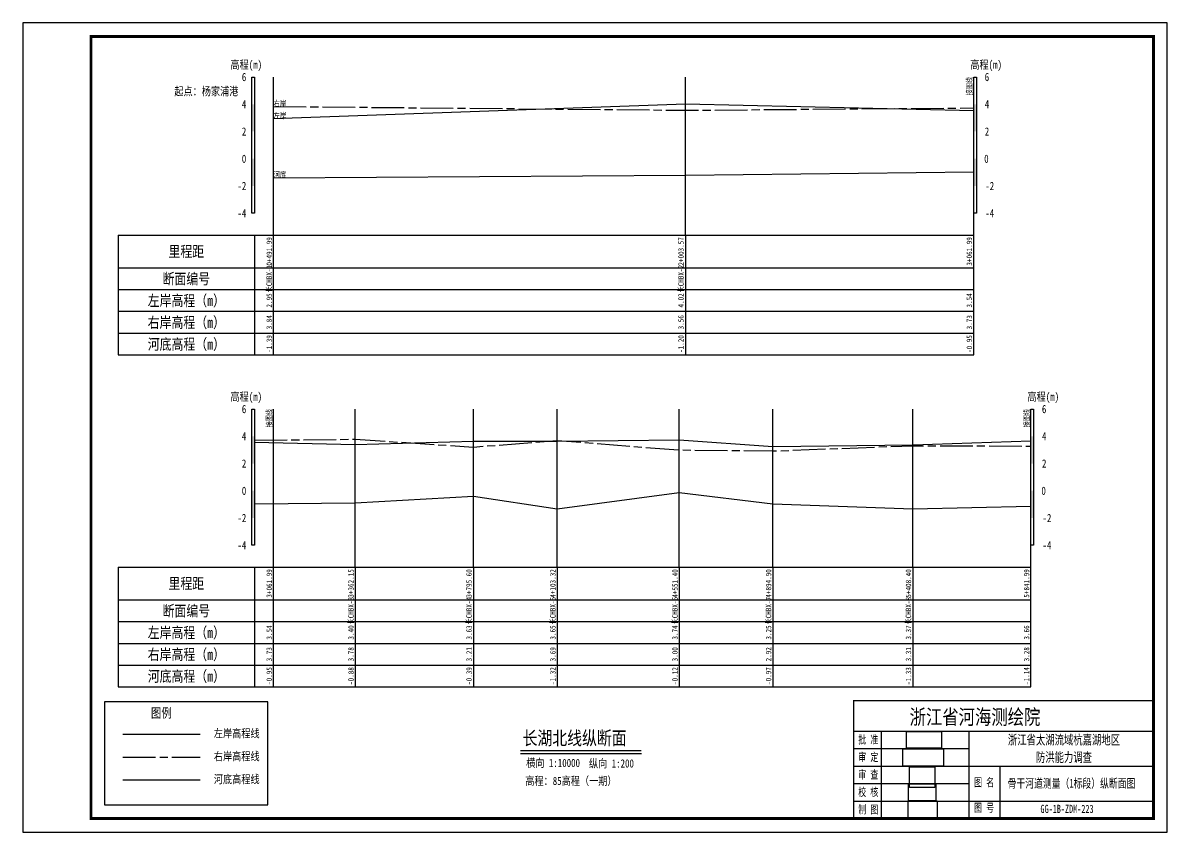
# Model space of a CAD drawing. Extents: x 529382 to 535292, y 3419700 to 3423811.
# Drawn here: x 533465.2 to 533885.2, y 3419700 to 3419997 of the extents above; entities that cross this region are included whole.
import ezdxf
from ezdxf.enums import TextEntityAlignment as Align

# ---------------------------------------------------------------- set-up
doc = ezdxf.new("R2010")
doc.units = 0
doc.header["$LTSCALE"] = 0.5
doc.linetypes.add('ACAD_ISO08W100', pattern=[36, 24, -3, 6, -3])
doc.layers.get('0').update_dxf_attribs({"linetype": 'CONTINUOUS'})
for name, color, linetype, lineweight in [('00右岸断面线', 5, 'ACAD_ISO08W100', 30), ('00左岸断面线', 6, 'CONTINUOUS', 30), ('00河底高程', 2, 'CONTINUOUS', 30), ('xxxx', 6, 'CONTINUOUS', 30)]:
    doc.layers.add(name, color=color, linetype=linetype, lineweight=lineweight)
for name, color, linetype in [('tab', 9, 'CONTINUOUS'), ('TEXT', 7, 'CONTINUOUS'), ('zdm1', 2, 'CONTINUOUS'), ('zh', 9, 'CONTINUOUS'), ('图框', 7, 'CONTINUOUS'), ('标注', 7, 'CONTINUOUS'), ('纵断面曲线名称', 7, 'CONTINUOUS'), ('高程标尺', 3, 'CONTINUOUS')]:
    doc.layers.add(name, color=color, linetype=linetype)
doc.styles.add('HZ', font='fangsong_GB2312.ttf', dxfattribs={"width": 0.8})
doc.styles.add('tk2', font='fangsong_GB2312.ttf', dxfattribs={"width": 0.8})
picture_1 = doc.add_image_def('image1.tif', size_in_pixel=(413, 175))
picture_2 = doc.add_image_def('image2.tif', size_in_pixel=(364, 223))
picture_3 = doc.add_image_def('image3.tif', size_in_pixel=(379, 181))
picture_4 = doc.add_image_def('image4.tif', size_in_pixel=(244, 153))
picture_5 = doc.add_image_def('image5.tif', size_in_pixel=(332, 273))

# ---------------------------------------------------------------- blocks, each defined once
blk = doc.blocks.new('A$C0B9647FD')
at = {"lineweight": 100, "const_width": 0.5}
blk.add_lwpolyline([(0, 43.28), (-110, 43.28), (-110, 0), (0, 0), (0, 43.28)], dxfattribs=at)
at = {"layer": 'TEXT', "color": 0}
for p, q in [((-110, 32.08, 0), (0, 32.08, 0)), ((-99.92, 32.08, 0), (-99.92, 6.42, 0)), ((-67.83, 32.08, 0), (-67.83, 6.42, 0)), ((-110, 25.67, 0), (-67.83, 25.67, 0)), ((-110, 19.25, 0), (-67.83, 19.25, 0)), ((-67.83, 19.25, 0), (0, 19.25, 0)), ((-56.35, 19.25, 0), (-56.35, 0, 0)), ((-110, 12.83, 0), (-67.83, 12.83, 0)), ((-110, 6.42, 0), (0, 6.42, 0)), ((-99.92, 6.42, 0), (-99.92, 0, 0)), ((-67.83, 6.42, 0), (-67.83, 0, 0))]:
    blk.add_line(p, q, dxfattribs=at)
at = {"layer": 'TEXT', "color": 7, "ltscale": 8, "style": 'tk2'}
for tag, p, height, width in [('浙江省水利水电技术咨询中心', (-89.53, 34.51, 0), 5.5, 0.8), ('批准', (-108.38, 27.45, 0), 3, 0.7), ('审定', (-108.38, 21.04, 0), 3, 0.7), ('审 查', (-108.38, 14.62, 0), 3, 0.7), ('图名', (-65.84, 11.75, 0), 3, 0.7), ('校 核', (-108.38, 8.2, 0), 3, 0.7), ('制 图', (-108.38, 1.79, 0), 3, 0.7), ('图号', (-65.89, 2.42, 0), 3, 0.7)]:
    blk.add_attdef(tag, p, '', height=height, dxfattribs=dict(at, width=width))
at = {"layer": 'TEXT', "color": 0, "style": 'tk2', "width": 0.7}
for tag, height, p in [('浙江省太湖流域杭嘉湖地区', 3.5, (-32.86, 28.9, -206.67)), ('防洪能力调查', 3.5, (-32.86, 22.5, -206.67)), ('骨干河道测量（*标段）水系图', 3.3, (-30.1, 12.93, -206.67)), ('HJH-01', 3, (-31.74, 3.53, -206.67))]:
    blk.add_attdef(tag, text='', height=height, dxfattribs=at).set_placement(p, align=Align.MIDDLE_CENTER)
blk = doc.blocks.new('A$C72737839')
at = {"linetype": 'Continuous'}
blk.add_lwpolyline([(59.94, 0), (59.94, 37.85), (0, 37.85)], dxfattribs=at)
at = {"linetype": 'Continuous', "flags": 128}
for points in [[(0, 37.85), (0, 0)], [(0, 0), (59.94, 0)]]:
    blk.add_lwpolyline(points, dxfattribs=at)
at = {"layer": '00右岸断面线', "color": 5, "lineweight": 30}
blk.add_line((6.73, 17.55), (35.02, 17.55), dxfattribs=at)
at = {"layer": '00河底高程', "color": 2, "lineweight": 30}
blk.add_line((6.73, 9.13), (35.02, 9.13), dxfattribs=at)
at = {"layer": 'xxxx', "color": 6, "lineweight": 30}
blk.add_line((6.73, 25.97), (35.02, 25.97), dxfattribs=at)
at = {"layer": 'tab', "color": 0, "style": 'HZ', "width": 0.8}
blk.add_text('图例', height=3.5, dxfattribs=at).set_placement((20.83, 33.8), align=Align.MIDDLE)
at = {"layer": 'zdm1', "linetype": 'Continuous', "style": 'HZ', "width": 0.8}
for s, p in [('左岸高程线', (48.5, 26.33)), ('右岸高程线', (48.5, 17.91)), ('河底高程线', (48.5, 9.49))]:
    blk.add_text(s, height=3, dxfattribs=at).set_placement(p, align=Align.MIDDLE)

msp = doc.modelspace()

# ---------------------------------------------------------------- linework, layer by layer
at = {"layer": '00右岸断面线', "flags": 128}
for points in [[(533557.23, 3419966.32), (533708.39, 3419964.92), (533814.23, 3419965.78)], [(533550.23, 3419843.87), (533587.25, 3419844.16), (533630.59, 3419841.31), (533661.36, 3419843.71), (533706.17, 3419840.26), (533740.52, 3419839.86), (533791.87, 3419841.81), (533835.23, 3419841.68)]]:
    msp.add_lwpolyline(points, dxfattribs=at)
at = {"layer": '00左岸断面线', "flags": 128}
for points in [[(533557.23, 3419961.87), (533708.39, 3419967.22), (533814.23, 3419964.81)], [(533550.23, 3419843.11), (533587.25, 3419842.26), (533630.59, 3419843.41), (533661.36, 3419843.51), (533706.17, 3419843.96), (533740.52, 3419841.51), (533791.87, 3419842.11), (533835.23, 3419843.54)]]:
    msp.add_lwpolyline(points, dxfattribs=at)
at = {"layer": '00河底高程', "flags": 128}
for points in [[(533557.23, 3419940.17), (533708.39, 3419941.12), (533814.23, 3419942.37)], [(533550.23, 3419820.43), (533587.25, 3419820.86), (533630.59, 3419823.31), (533661.36, 3419818.66), (533706.17, 3419824.66), (533740.52, 3419820.41), (533791.87, 3419818.61), (533835.23, 3419819.55)]]:
    msp.add_lwpolyline(points, dxfattribs=at)
at = {"layer": 'tab'}
for p, q in [((533500.23, 3419919.12), (533814.23, 3419919.12)), ((533500.23, 3419919.12), (533500.23, 3419875.12)), ((533550.23, 3419919.12), (533550.23, 3419875.12)), ((533557.23, 3419875.12), (533557.23, 3419919.12)), ((533708.39, 3419919.12), (533708.39, 3419875.12)), ((533814.23, 3419875.12), (533814.23, 3419919.12)), ((533500.23, 3419907.12), (533814.23, 3419907.12)), ((533500.23, 3419899.12), (533814.23, 3419899.12)), ((533500.23, 3419891.12), (533814.23, 3419891.12)), ((533500.23, 3419883.12), (533814.23, 3419883.12)), ((533500.23, 3419875.12), (533814.23, 3419875.12)), ((533500.23, 3419797.26), (533835.23, 3419797.26)), ((533500.23, 3419797.26), (533500.23, 3419753.26)), ((533550.23, 3419797.26), (533550.23, 3419753.26)), ((533557.23, 3419753.26), (533557.23, 3419797.26)), ((533587.25, 3419797.26), (533587.25, 3419753.26)), ((533630.59, 3419797.26), (533630.59, 3419753.26)), ((533661.36, 3419797.26), (533661.36, 3419753.26)), ((533706.17, 3419797.26), (533706.17, 3419753.26)), ((533740.52, 3419797.26), (533740.52, 3419753.26)), ((533791.87, 3419797.26), (533791.87, 3419753.26)), ((533835.23, 3419753.26), (533835.23, 3419797.26)), ((533500.23, 3419785.26), (533835.23, 3419785.26)), ((533500.23, 3419777.26), (533835.23, 3419777.26)), ((533500.23, 3419769.26), (533835.23, 3419769.26)), ((533500.23, 3419761.26), (533835.23, 3419761.26)), ((533500.23, 3419753.26), (533835.23, 3419753.26))]:
    msp.add_line(p, q, dxfattribs=at)
at = {"layer": 'zh', "color": 6}
for p, q in [((533557.23, 3419919.12), (533557.23, 3419977.12)), ((533708.39, 3419919.12), (533708.39, 3419977.12)), ((533587.25, 3419797.26), (533587.25, 3419855.26)), ((533630.59, 3419797.26), (533630.59, 3419855.26)), ((533661.36, 3419797.26), (533661.36, 3419855.26)), ((533706.17, 3419797.26), (533706.17, 3419855.26)), ((533740.52, 3419797.26), (533740.52, 3419855.26)), ((533791.87, 3419797.26), (533791.87, 3419855.26))]:
    msp.add_line(p, q, dxfattribs=at)
at = {"layer": 'zh'}
for p, q in [((533814.23, 3419919.12), (533814.23, 3419977.12)), ((533557.23, 3419797.26), (533557.23, 3419855.26)), ((533835.23, 3419797.26), (533835.23, 3419855.26))]:
    msp.add_line(p, q, dxfattribs=at)
at = {"layer": '图框', "flags": 128}
msp.add_lwpolyline([(533465.23, 3419699.98), (533885.23, 3419699.98), (533885.23, 3419996.98), (533465.23, 3419996.98)], close=True, dxfattribs=at)
at = {"layer": '图框', "const_width": 1, "flags": 128}
msp.add_lwpolyline([(533490.23, 3419704.98), (533880.23, 3419704.98), (533880.23, 3419991.98), (533490.23, 3419991.98)], close=True, dxfattribs=at)
at = {"layer": '图框', "color": 0, "const_width": 0.5, "flags": 128}
msp.add_lwpolyline([(533647.87, 3419729.85), (533692.25, 3419729.88)], dxfattribs=at)
at = {"layer": '图框', "color": 0, "flags": 128}
msp.add_lwpolyline([(533647.87, 3419728.85), (533692.25, 3419728.88)], dxfattribs=at)
at = {"layer": '高程标尺', "flags": 128}
for points in [[(533549.23, 3419927.12), (533549.23, 3419977.12), (533550.23, 3419977.12), (533550.23, 3419927.12)], [(533814.23, 3419927.12), (533814.23, 3419977.12), (533815.23, 3419977.12), (533815.23, 3419927.12)], [(533549.23, 3419805.26), (533549.23, 3419855.26), (533550.23, 3419855.26), (533550.23, 3419805.26)], [(533835.23, 3419805.26), (533835.23, 3419855.26), (533836.23, 3419855.26), (533836.23, 3419805.26)]]:
    msp.add_lwpolyline(points, close=True, dxfattribs=at)
at = {"layer": '高程标尺'}
for points in [[(533549.23, 3419957.12), (533550.23, 3419957.12), (533549.23, 3419967.12), (533550.23, 3419967.12)], [(533814.23, 3419957.12), (533815.23, 3419957.12), (533814.23, 3419967.12), (533815.23, 3419967.12)], [(533549.23, 3419937.12), (533550.23, 3419937.12), (533549.23, 3419947.12), (533550.23, 3419947.12)], [(533814.23, 3419937.12), (533815.23, 3419937.12), (533814.23, 3419947.12), (533815.23, 3419947.12)], [(533549.23, 3419835.26), (533550.23, 3419835.26), (533549.23, 3419845.26), (533550.23, 3419845.26)], [(533835.23, 3419835.26), (533836.23, 3419835.26), (533835.23, 3419845.26), (533836.23, 3419845.26)], [(533549.23, 3419815.26), (533550.23, 3419815.26), (533549.23, 3419825.26), (533550.23, 3419825.26)], [(533835.23, 3419815.26), (533836.23, 3419815.26), (533835.23, 3419825.26), (533836.23, 3419825.26)]]:
    msp.add_solid(points, dxfattribs=at)

# ---------------------------------------------------------------- block references
at = {"layer": '图框', "linetype": 'Continuous'}
msp.add_blockref('A$C72737839', (533495.23, 3419709.98), dxfattribs=at)
msp.add_blockref('A$C0B9647FD', (533880.23, 3419704.98), dxfattribs=at).add_auto_attribs({'图号': '图 号', '图名': '图 名', '批准': '批 准', '校 核': '校 核', '审 查': '审 查', '审定': '审 定', '制 图': '制 图', '浙江省水利水电技术咨询中心': '浙江省河海测绘院', 'HJH-01': 'GG-1B-ZDM-223', '骨干河道测量（*标段）水系图': '骨干河道测量（1标段）纵断面图', '浙江省太湖流域杭嘉湖地区': '浙江省太湖流域杭嘉湖地区', '防洪能力调查': '防洪能力调查'})

# ---------------------------------------------------------------- texts
at = {"layer": 'tab', "color": 3, "style": 'HZ', "width": 0.8}
for s, p in [('0+491.99', (533557.23, 3419913.12)), ('2+003.57', (533708.39, 3419913.12)), ('3+061.99', (533814.23, 3419913.12)), ('长CHBX-1', (533557.23, 3419903.12)), ('长CHBX-2', (533708.39, 3419903.12)), ('2.95', (533557.23, 3419895.12)), ('4.02', (533708.39, 3419895.12)), ('3.54', (533814.23, 3419895.12)), ('3.84', (533557.23, 3419887.12)), ('3.56', (533708.39, 3419887.12)), ('3.73', (533814.23, 3419887.12)), ('-1.39', (533557.23, 3419879.12)), ('-1.20', (533708.39, 3419879.12)), ('-0.95', (533814.23, 3419879.12)), ('3+061.99', (533557.23, 3419791.26)), ('3+362.15', (533587.25, 3419791.26)), ('3+795.60', (533630.59, 3419791.26)), ('4+103.32', (533661.36, 3419791.26)), ('4+551.40', (533706.17, 3419791.26)), ('4+894.90', (533740.52, 3419791.26)), ('5+408.40', (533791.87, 3419791.26)), ('5+841.99', (533835.23, 3419791.26)), ('长CHBX-3', (533587.25, 3419781.26)), ('长CHBX-4', (533630.59, 3419781.26)), ('长CHBX-5', (533661.36, 3419781.26)), ('长CHBX-6', (533706.17, 3419781.26)), ('长CHBX-7', (533740.52, 3419781.26)), ('长CHBX-8', (533791.87, 3419781.26)), ('3.54', (533557.23, 3419773.26)), ('3.40', (533587.25, 3419773.26)), ('3.63', (533630.59, 3419773.26)), ('3.65', (533661.36, 3419773.26)), ('3.74', (533706.17, 3419773.26)), ('3.25', (533740.52, 3419773.26)), ('3.37', (533791.87, 3419773.26)), ('3.66', (533835.23, 3419773.26)), ('3.73', (533557.23, 3419765.26)), ('3.78', (533587.25, 3419765.26)), ('3.21', (533630.59, 3419765.26)), ('3.69', (533661.36, 3419765.26)), ('3.00', (533706.17, 3419765.26)), ('2.92', (533740.52, 3419765.26)), ('3.31', (533791.87, 3419765.26)), ('3.28', (533835.23, 3419765.26)), ('-0.95', (533557.23, 3419757.26)), ('-0.88', (533587.25, 3419757.26)), ('-0.39', (533630.59, 3419757.26)), ('-1.32', (533661.36, 3419757.26)), ('-0.12', (533706.17, 3419757.26)), ('-0.97', (533740.52, 3419757.26)), ('-1.33', (533791.87, 3419757.26)), ('-1.14', (533835.23, 3419757.26))]:
    msp.add_text(s, height=2, rotation=90, dxfattribs=at).set_placement(p, align=Align.BOTTOM_CENTER)
for s, p in [('里程距', (533525.23, 3419913.12)), ('断面编号', (533525.23, 3419903.12)), ('左岸高程（m）', (533525.23, 3419895.12)), ('右岸高程（m）', (533525.23, 3419887.12)), ('河底高程（m）', (533525.23, 3419879.12)), ('里程距', (533525.23, 3419791.26)), ('断面编号', (533525.23, 3419781.26)), ('左岸高程（m）', (533525.23, 3419773.26)), ('右岸高程（m）', (533525.23, 3419765.26)), ('河底高程（m）', (533525.23, 3419757.26))]:
    msp.add_text(s, height=3.999, dxfattribs=at).set_placement(p, align=Align.MIDDLE)
at = {"layer": 'zh', "color": 3, "style": 'HZ', "width": 0.8}
for p in [(533814.23, 3419977.12), (533557.23, 3419855.26), (533835.23, 3419855.26)]:
    msp.add_text('接图线', height=2, rotation=90, dxfattribs=at).set_placement(p, align=Align.BOTTOM_RIGHT)
at = {"layer": '图框', "color": 0, "style": 'HZ', "width": 0.8}
msp.add_text('长湖北线纵断面', height=5, dxfattribs=at).set_placement((533667.75, 3419734.58), align=Align.MIDDLE)
for s, p in [('横向 1:10000', (533649.95, 3419723.87)), ('纵向 1:200', (533673, 3419723.69)), ('高程：85高程（一期）', (533649.64, 3419717.28))]:
    msp.add_text(s, height=3, dxfattribs=at).set_placement(p)
at = {"layer": '标注', "linetype": 'Continuous', "style": 'HZ', "width": 0.8}
msp.add_text('起点：杨家浦港 ', height=3, dxfattribs=at).set_placement((533533.4, 3419971.96), align=Align.MIDDLE)
at = {"layer": '纵断面曲线名称', "color": 3, "style": 'HZ', "width": 0.8}
msp.add_text('右岸', height=2.1, dxfattribs=at).set_placement((533557.23, 3419966.32))
at = {"layer": '纵断面曲线名称', "color": 2, "style": 'HZ', "width": 0.8}
msp.add_text('左岸', height=2.1, dxfattribs=at).set_placement((533557.23, 3419961.87))
at = {"layer": '纵断面曲线名称', "color": 4, "style": 'HZ', "width": 0.8}
msp.add_text('河底', height=2.1, dxfattribs=at).set_placement((533557.23, 3419940.17))
at = {"layer": '高程标尺', "style": 'HZ', "width": 0.8}
for p in [(533547.23, 3419980.12), (533818.79, 3419980.12), (533547.23, 3419858.26), (533839.79, 3419858.26)]:
    msp.add_text('高程(m)', height=3, dxfattribs=at).set_placement(p, align=Align.CENTER)
for s, p in [('6', (533547.23, 3419977.12)), ('6', (533819.9, 3419977.12)), ('4', (533547.23, 3419967.12)), ('4', (533819.94, 3419967.12)), ('2', (533547.23, 3419957.12)), ('2', (533819.93, 3419957.12)), ('0', (533547.23, 3419947.12)), ('0', (533819.72, 3419947.12)), ('-2', (533547.23, 3419937.12)), ('-2', (533821.75, 3419937.12)), ('-4', (533547.23, 3419927.12)), ('-4', (533821.75, 3419927.12)), ('6', (533547.23, 3419855.26)), ('6', (533840.9, 3419855.26)), ('4', (533547.23, 3419845.26)), ('4', (533840.94, 3419845.26)), ('2', (533547.23, 3419835.26)), ('2', (533840.93, 3419835.26)), ('0', (533547.23, 3419825.26)), ('0', (533840.72, 3419825.26)), ('-2', (533547.23, 3419815.26)), ('-2', (533842.75, 3419815.26)), ('-4', (533547.23, 3419805.26)), ('-4', (533842.75, 3419805.26))]:
    msp.add_text(s, height=3, dxfattribs=at).set_placement(p, align=Align.MIDDLE_RIGHT)

# ---------------------------------------------------------------- pictures from other files: only their frames are drawn
at = {"linetype": 'Continuous'}
image = msp.add_image(picture_3, insert=(533789.54, 3419730.78), size_in_units=(12.82, 6.12), dxfattribs=at)
image.dxf.flags = 15
image = msp.add_image(picture_1, insert=(533788.24, 3419724.23, 0), size_in_units=(14.89, 6.31), dxfattribs=at)
image.dxf.flags = 15
image = msp.add_image(picture_5, insert=(533790.64, 3419716.3), size_in_units=(9.33, 7.67), dxfattribs=at)
image.dxf.flags = 15
image = msp.add_image(picture_4, insert=(533790.35, 3419711.43), size_in_units=(10.01, 6.28), dxfattribs=at)
image.dxf.flags = 15
image = msp.add_image(picture_2, insert=(533790.16, 3419704.99), size_in_units=(10.62, 6.51), dxfattribs=at)
image.dxf.flags = 15

doc.saveas('drawing.dxf')
